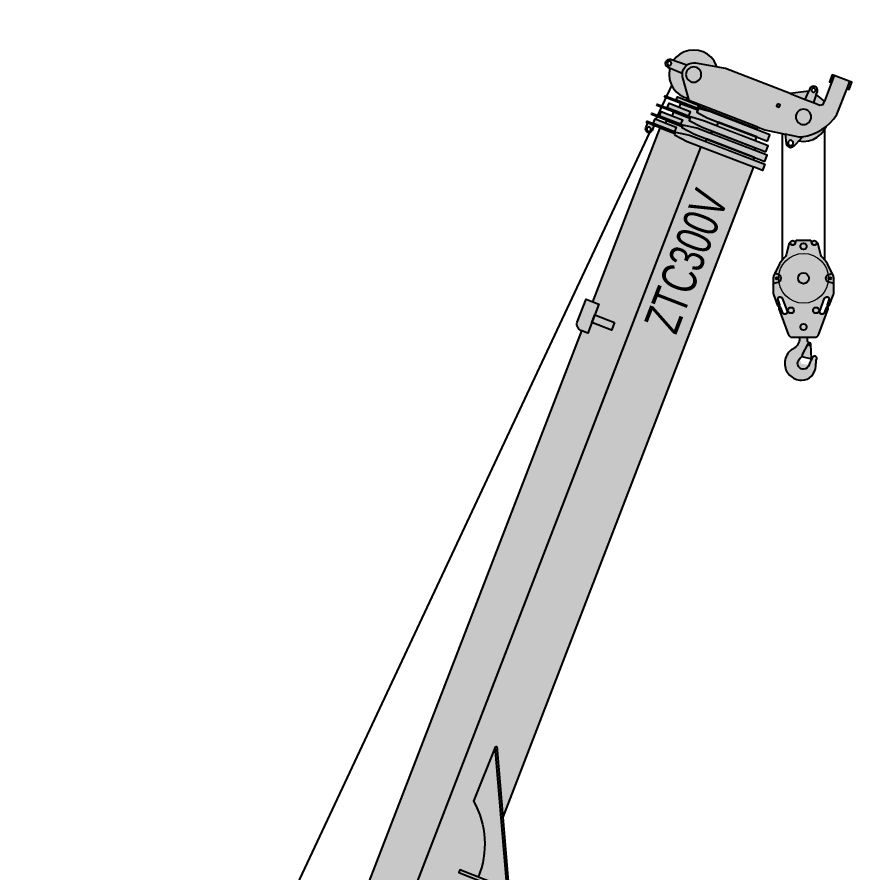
# Model space of a CAD drawing. Header units: millimetres. Extents: x -93745 to -82235, y 41373 to 65132.
# Drawn here: x -92802 to -86847, y 59024 to 65132 of the extents above; entities that cross this region are included whole.
import ezdxf
from ezdxf.enums import TextEntityAlignment as Align

# ---------------------------------------------------------------- set-up
doc = ezdxf.new("R2010")
doc.units = ezdxf.units.MM
doc.set_wipeout_variables(frame=1)
doc.layers.add('Техника. Кран ZTC300V', color=250, linetype='Continuous')
doc.layers.add('Техника. Кран ZTC300V Штрих', color=7, linetype='Continuous', true_color=0xb8d68f)
doc.styles.add('arial', font='arial.ttf')

# ---------------------------------------------------------------- blocks, each defined once
blk = doc.blocks.new('ZTC300V-20230218.114655')
at = {"color": 0, "linetype": 'ByBlock', "lineweight": -2, "transparency": 16777216}
for points in [[(-4540.3, 483.8), (-4567.6, 534.4), (-4609.8, 573.5), (-4662.3, 596.8), (-4719.6, 601.9), (-4775.5, 588.1), (-4823.9, 557.1), (-4859.6, 512), (-4878.8, 457.8), (-4879.5, 400.3), (-4861.5, 345.7), (-4826.8, 299.8), (-4779.1, 267.6), (-4723.6, 252.6), (-4666.2, 256.3), (-4613.2, 278.4), (-4570.1, 316.5), (-4541.6, 366.5), (-4530.9, 423), (-4530.9, 427)], [(-4540.3, -356.2), (-4567.6, -305.6), (-4609.8, -266.5), (-4662.3, -243.2), (-4719.6, -238.1), (-4775.5, -251.9), (-4823.9, -282.9), (-4859.6, -328), (-4878.8, -382.2), (-4879.5, -439.7), (-4861.5, -494.3), (-4826.8, -540.2), (-4779.1, -572.4), (-4723.6, -587.4), (-4666.2, -583.7), (-4613.2, -561.6), (-4570.1, -523.5), (-4541.6, -473.5), (-4530.9, -417), (-4530.9, -413)]]:
    blk.add_wipeout(points, dxfattribs=at)
at = {"layer": 'Техника. Кран ZTC300V Штрих', "true_color": 0xadadad, "transparency": 16777216}
h = blk.add_hatch(color=253, dxfattribs=at)
h.dxf.hatch_style = 1
edge = h.paths.add_edge_path()
edge.add_arc((-4706.2, 427), 175.3, 0, 360)
h = blk.add_hatch(color=253, dxfattribs=at)
h.dxf.hatch_style = 1
edge = h.paths.add_edge_path()
edge.add_arc((-4706.2, -413), 175.3, 0, 360)
at = {"color": 0, "linetype": 'ByBlock', "lineweight": -2, "transparency": 16777216}
for centre in [(-4706.2, 427), (-4706.2, -413)]:
    blk.add_circle(centre, 175.3, dxfattribs=at)
blk.add_wipeout([(-4508.4, 411.3), (-4508.4, 122.8), (4993.8, 122.8), (4993.8, 411.3)], dxfattribs=at)
blk.add_wipeout([(4993.8, -135), (4993.8, 122.8), (-4508.4, 122.8), (-4508.4, -135)], dxfattribs=at)
blk.add_wipeout([(-4520.8, 411.3), (-4508.4, 411.3), (-4508.4, -135), (-4520.8, -135), (-4520.8, -190), (-4543.7, -335.8), (-4485.7, -365.9), (-4485.7, -365.9), (-4472.9, -378), (-4468.5, -395.1), (-4473.9, -411.9), (-4487.5, -423.2), (-4487.5, -423.2), (-4558.8, -454.7), (-4569.6, -455.1), (-4569.6, -455.1), (-4613.9, -516.7), (-4669.9, -567.8), (-4735.4, -606.2), (-4807.4, -630.1), (-4807.4, -630.1), (-5006.2, -630.1), (-5006.2, -646.1), (-5061.2, -646.1), (-5061.2, -630.1), (-5061.2, -511.3), (-5061.2, -495.3), (-5006.2, -495.3), (-5006.2, -511.3), (-4865.2, -511.3), (-4888, -440.7), (-4911.1, -439.9), (-4911.1, -439.9), (-4930.9, -431.1), (-4939, -411), (-4930.9, -390.9), (-4911.1, -382.1), (-4911.1, -382.1), (-4890.8, -381.4), (-4827.2, -263.4), (-4827.2, 231.3), (-4786.8, 442.5), (-4786.8, 442.5), (-4782, 458.4), (-4774.1, 473.1), (-4763.4, 485.9), (-4750.4, 496.2), (-4750.4, 496.2), (-4746.2, 618.9), (-4746.2, 618.9), (-4737.6, 638.2), (-4718, 646.1), (-4698.4, 638.2), (-4689.8, 618.9), (-4689.8, 618.9), (-4686, 506.6), (-4686, 506.6), (-4678.3, 504.2), (-4670.9, 501.1), (-4663.8, 497.3), (-4657.1, 492.8), (-4520.8, 391.2), (-4520.8, 391.2)], dxfattribs=at)
at = {"layer": 'Техника. Кран ZTC300V Штрих', "transparency": 16777216}
h = blk.add_hatch(color=256, dxfattribs=at)
h.dxf.hatch_style = 1
edge = h.paths.add_edge_path(flags=16)
edge.add_arc((-4718, 617.9), 15, 0, 360)
edge = h.paths.add_edge_path(flags=16)
edge.add_arc((-4500.3, -394.1), 18.7, 0, 360)
edge = h.paths.add_edge_path(flags=16)
edge.add_arc((-4910.1, -411), 14.4, 0, 360)
edge = h.paths.add_edge_path()
edge.add_line((-4520.8, 391.2), (-4520.8, 411.3))
edge.add_line((-4520.8, 411.3), (-4508.4, 411.3))
edge.add_line((-4508.4, 411.3), (-4508.4, -135))
edge.add_line((-4508.4, -135), (-4520.8, -135))
edge.add_line((-4520.8, -135), (-4520.8, -190))
edge.add_line((-4520.8, -190), (-4543.7, -335.8))
edge.add_line((-4543.7, -335.8), (-4485.7, -365.9))
edge.add_arc((-4500.3, -394.1), 31.8, -66.20868, 62.59063, ccw=False)
edge.add_line((-4487.5, -423.2), (-4558.8, -454.7))
edge.add_line((-4558.8, -454.7), (-4569.6, -455.1))
edge.add_arc((-4885.5, -275.1), 363.6, 282.4181, 330.32537, ccw=False)
edge.add_line((-4807.4, -630.1), (-5006.2, -630.1))
edge.add_line((-5006.2, -630.1), (-5006.2, -646.1))
edge.add_line((-5006.2, -646.1), (-5061.2, -646.1))
edge.add_line((-5061.2, -646.1), (-5061.2, -630.1))
edge.add_line((-5061.2, -630.1), (-5061.2, -511.3))
edge.add_line((-5061.2, -511.3), (-5061.2, -495.3))
edge.add_line((-5061.2, -495.3), (-5006.2, -495.3))
edge.add_line((-5006.2, -495.3), (-5006.2, -511.3))
edge.add_line((-5006.2, -511.3), (-4865.2, -511.3))
edge.add_line((-4865.2, -511.3), (-4888, -440.7))
edge.add_line((-4888, -440.7), (-4911.1, -439.9))
edge.add_arc((-4910.1, -411), 28.9, 91.94253, 268.05747, ccw=False)
edge.add_line((-4911.1, -382.1), (-4890.8, -381.4))
edge.add_line((-4890.8, -381.4), (-4827.2, -263.4))
edge.add_line((-4827.2, -263.4), (-4827.2, 231.3))
edge.add_line((-4827.2, 231.3), (-4786.8, 442.5))
edge.add_arc((-4706.2, 427), 82.1, 122.57357, 169.1822, ccw=False)
edge.add_line((-4750.4, 496.2), (-4746.2, 618.9))
edge.add_arc((-4718, 617.9), 28.2, 1.96623, 178.03377, ccw=False)
edge.add_line((-4689.8, 618.9), (-4686, 506.6))
edge.add_arc((-4706.2, 427), 82.1, 53.28041, 75.72585, ccw=False)
edge.add_line((-4657.1, 492.8), (-4520.8, 391.2))
edge.add_line((-4520.8, 391.2), (-4520.8, 391.2))
at = {"layer": 'Техника. Кран ZTC300V Штрих', "true_color": 0xadadad, "transparency": 16777216}
h = blk.add_hatch(color=253, dxfattribs=at)
h.dxf.hatch_style = 1
h.paths.add_polyline_path([(4993.8, 411.3), (-4508.4, 411.3), (-4508.4, 122.8), (4993.8, 122.8)])
at = {"layer": 'Техника. Кран ZTC300V Штрих', "transparency": 16777216}
h = blk.add_hatch(color=256, dxfattribs=at)
h.dxf.hatch_style = 1
h.set_gradient(color1=(132, 132, 132), color2=(173, 173, 173), rotation=90, tint=1)
h.paths.add_polyline_path([(-4508.4, -135), (4993.8, -135), (4993.8, 122.8), (-4508.4, 122.8)])
at = {"color": 0, "linetype": 'ByBlock', "lineweight": -2, "transparency": 16777216}
blk.add_lwpolyline([(-4520.8, 391.2), (-4520.8, 411.3), (-4508.4, 411.3), (-4508.4, -135), (-4520.8, -135), (-4520.8, -190), (-4543.7, -335.8), (-4485.7, -365.9, -0.629729), (-4487.5, -423.2), (-4558.8, -454.7), (-4569.6, -455.1, -0.212134), (-4807.4, -630.1), (-5006.2, -630.1), (-5006.2, -646.1), (-5061.2, -646.1), (-5061.2, -630.1), (-5061.2, -511.3), (-5061.2, -495.3), (-5006.2, -495.3), (-5006.2, -511.3), (-4865.2, -511.3), (-4888, -440.7), (-4911.1, -439.9, -0.966658), (-4911.1, -382.1), (-4890.8, -381.4), (-4827.2, -263.4), (-4827.2, 231.3), (-4786.8, 442.5, -0.206219), (-4750.4, 496.2), (-4746.2, 618.9, -0.966258), (-4689.8, 618.9), (-4686, 506.6, -0.098251), (-4657.1, 492.8), (-4520.8, 391.2)], format="xyb", close=True, dxfattribs=at)
for points in [[(-4686, 506.6, 0.207307), (-4750.4, 496.2)], [(-4569.6, -455.1, 0.014901), (-4559.5, -435.9), (-4543.7, -335.8)]]:
    blk.add_lwpolyline(points, format="xyb", dxfattribs=at)
for points in [[(-4520.8, -135), (-4520.8, 391.2)], [(-4520.8, -135), (-4520.8, 391.2)], [(4993.8, 122.8), (-4508.4, 122.8)], [(-4827.2, -263.4), (-4827.2, -379.3), (-4890.8, -381.4)], [(-4890.9, -381.5), (-4890.8, -381.4)], [(-4827.2, -379.3), (-4827.2, -442.7)], [(-4888, -440.7), (-4827.2, -442.8)], [(-4827.2, -442.7), (-4827.2, -491.9), (-4839.4, -511.3), (-4865.2, -511.3)], [(-5061.2, -511.3), (-5006.2, -511.3)], [(-5006.2, -630.1), (-5061.2, -630.1)]]:
    blk.add_lwpolyline(points, dxfattribs=at)
for points in [[(4993.8, 411.3), (-4508.4, 411.3), (-4508.4, 122.8), (4993.8, 122.8)], [(-4508.4, -135), (4993.8, -135), (4993.8, 122.8), (-4508.4, 122.8)], [(-4727.4, -206.8), (-4708.6, -206.8), (-4708.6, -225.6), (-4727.4, -225.6)]]:
    blk.add_lwpolyline(points, close=True, dxfattribs=at)
for centre, radius in [((-4718, 617.9), 15), ((-4706.2, 427), 54.8), ((-4706.2, -413), 54.8), ((-4910.1, -411), 14.4), ((-4500.3, -394.1), 18.7)]:
    blk.add_circle(centre, radius, dxfattribs=at)
blk = doc.blocks.new('ZTC300V-20230218.11472')
at = {"color": 0, "linetype": 'ByBlock', "lineweight": -2, "transparency": 16777216}
blk.add_wipeout([(-4692.1, -398.8), (-4739.3, -398.8), (-4739.3, 61.3), (-4729.7, 145.4), (-4729.7, 151.7), (-4755, 151.7), (-4755, 312.7), (-4729.7, 312.7), (-4729.7, 398.8), (-4719.5, 398.8), (-4719.5, 145.4), (-4703.9, 145.4), (-4692.1, 61.3)], dxfattribs=at)
blk.add_wipeout([(-4719.5, 273.3), (-4719.5, 145.4), (-4703.9, 145.4), (-4692.1, 61.3), (-4692.1, -23), (4755, -23), (4755, 273.3)], dxfattribs=at)
for points in [[(-4719.5, 398.8), (-4729.7, 398.8), (-4729.7, 145.4), (-4719.5, 145.4)], [(-4729.7, 312.7), (-4755, 312.7), (-4755, 151.7), (-4729.7, 151.7)]]:
    blk.add_lwpolyline(points, close=True, dxfattribs=at)
blk.add_wipeout([(-4692.1, -317.3), (-4692.1, -23), (4755, -23), (4755, -317.3)], dxfattribs=at)
at = {"layer": 'Техника. Кран ZTC300V Штрих', "transparency": 16777216}
h = blk.add_hatch(color=256, dxfattribs=at)
h.dxf.hatch_style = 1
h.paths.add_polyline_path([(-4692.1, -398.8), (-4739.3, -398.8), (-4739.3, 61.3), (-4729.7, 145.4), (-4703.9, 145.4), (-4692.1, 61.3)])
h.paths.add_polyline_path([(-4729.7, 312.7), (-4755, 312.7), (-4755, 151.7), (-4729.7, 151.7)])
h.paths.add_polyline_path([(-4719.5, 398.8), (-4729.7, 398.8), (-4729.7, 145.4), (-4719.5, 145.4)])
at = {"layer": 'Техника. Кран ZTC300V Штрих', "true_color": 0xadadad, "transparency": 16777216}
h = blk.add_hatch(color=253, dxfattribs=at)
h.dxf.hatch_style = 1
h.paths.add_polyline_path([(4755, 273.3), (-4719.5, 273.3), (-4719.5, 145.4), (-4703.9, 145.4), (-4692.1, 61.3), (-4692.1, -23), (4755, -23)])
at = {"layer": 'Техника. Кран ZTC300V Штрих', "transparency": 16777216}
h = blk.add_hatch(color=256, dxfattribs=at)
h.dxf.hatch_style = 1
h.set_gradient(color1=(132, 132, 132), color2=(173, 173, 173), rotation=90, tint=1)
h.paths.add_polyline_path([(4755, -317.3), (-4692.1, -317.3), (-4692.1, -23), (4755, -23)])
at = {"color": 0, "linetype": 'ByBlock', "lineweight": -2, "transparency": 16777216}
for points in [[(4755, 273.3), (-4719.5, 273.3), (-4719.5, 145.4), (-4703.9, 145.4), (-4692.1, 61.3), (-4692.1, -23), (4755, -23)], [(-4692.1, -398.8), (-4739.3, -398.8), (-4739.3, 61.3), (-4729.7, 145.4), (-4703.9, 145.4), (-4692.1, 61.3)], [(4755, -317.3), (-4692.1, -317.3), (-4692.1, -23), (4755, -23)]]:
    blk.add_lwpolyline(points, close=True, dxfattribs=at)
blk = doc.blocks.new('ZTC300V-20230218.114813')
at = {"color": 0, "linetype": 'ByBlock', "lineweight": -2, "transparency": 16777216}
blk.add_wipeout([(-4648.3, -423), (-4695.5, -423), (-4695.5, 65.2), (-4687.7, 169.7), (-4687.7, 185.3), (-4722.8, 185.3), (-4722.8, 346.4), (-4687.7, 346.4), (-4687.7, 423), (-4677.5, 423), (-4677.5, 169.7), (-4660.1, 169.7), (-4648.3, 65.2)], dxfattribs=at)
blk.add_wipeout([(-4677.5, 292.6), (-4677.5, 169.7), (-4660.1, 169.7), (-4648.3, 65.2), (-4648.3, -11.5), (4722.8, -11.5), (4722.8, 292.6)], dxfattribs=at)
for points in [[(-4677.5, 423), (-4687.7, 423), (-4687.7, 169.7), (-4677.5, 169.7)], [(-4687.7, 346.4), (-4722.8, 346.4), (-4722.8, 185.3), (-4687.7, 185.3)]]:
    blk.add_lwpolyline(points, close=True, dxfattribs=at)
blk.add_wipeout([(-4648.3, -11.5), (-4648.3, -342.3), (4722.8, -342.3), (4722.8, -11.5)], dxfattribs=at)
at = {"layer": 'Техника. Кран ZTC300V Штрих', "transparency": 16777216}
h = blk.add_hatch(color=256, dxfattribs=at)
h.dxf.hatch_style = 1
h.paths.add_polyline_path([(-4687.7, 346.4), (-4722.8, 346.4), (-4722.8, 185.3), (-4687.7, 185.3)])
h.paths.add_polyline_path([(-4677.5, 423), (-4687.7, 423), (-4687.7, 169.7), (-4677.5, 169.7)])
h.paths.add_polyline_path([(-4648.3, -423), (-4695.5, -423), (-4695.5, 65.2), (-4687.7, 169.7), (-4660.1, 169.7), (-4648.3, 65.2)])
at = {"layer": 'Техника. Кран ZTC300V Штрих', "true_color": 0xadadad, "transparency": 16777216}
h = blk.add_hatch(color=253, dxfattribs=at)
h.dxf.hatch_style = 1
h.paths.add_polyline_path([(4722.8, 292.6), (-4677.5, 292.6), (-4677.5, 169.7), (-4660.1, 169.7), (-4648.3, 65.2), (-4648.3, -11.5), (4722.8, -11.5)])
at = {"layer": 'Техника. Кран ZTC300V Штрих', "transparency": 16777216}
h = blk.add_hatch(color=256, dxfattribs=at)
h.dxf.hatch_style = 1
h.set_gradient(color1=(132, 132, 132), color2=(173, 173, 173), rotation=90, tint=1)
h.paths.add_polyline_path([(4722.8, -11.5), (-4648.3, -11.5), (-4648.3, -342.3), (4722.8, -342.3)])
at = {"color": 0, "linetype": 'ByBlock', "lineweight": -2, "transparency": 16777216}
for points in [[(4722.8, 292.6), (-4677.5, 292.6), (-4677.5, 169.7), (-4660.1, 169.7), (-4648.3, 65.2), (-4648.3, -11.5), (4722.8, -11.5)], [(-4648.3, -423), (-4695.5, -423), (-4695.5, 65.2), (-4687.7, 169.7), (-4660.1, 169.7), (-4648.3, 65.2)], [(4722.8, -11.5), (-4648.3, -11.5), (-4648.3, -342.3), (4722.8, -342.3)]]:
    blk.add_lwpolyline(points, close=True, dxfattribs=at)
blk = doc.blocks.new('ZTC300V-20230218.114904')
at = {"color": 0, "linetype": 'ByBlock', "lineweight": -2, "transparency": 16777216}
blk.add_wipeout([(-4619.3, -437.3), (-4666.5, -437.3), (-4666.5, 99.5), (-4650.2, 202.1), (-4650.2, 218.4), (-4685.4, 218.4), (-4685.4, 379.4), (-4650.2, 379.4), (-4650.2, 437.3), (-4640, 437.3), (-4640, 202.1), (-4631.1, 202.1), (-4619.3, 99.5)], dxfattribs=at)
blk.add_wipeout([(-4640, 320.7), (-4640, 202.1), (-4631.1, 202.1), (-4619.3, 99.5), (-4619.3, 8.7), (4685.4, 8.7), (4685.4, 320.7)], dxfattribs=at)
for points in [[(-4640, 437.3), (-4650.2, 437.3), (-4650.2, 202.1), (-4640, 202.1)], [(-4650.2, 379.4), (-4685.4, 379.4), (-4685.4, 218.4), (-4650.2, 218.4)]]:
    blk.add_lwpolyline(points, close=True, dxfattribs=at)
blk.add_wipeout([(-4619.3, -358.6), (-4619.3, 8.7), (4685.4, 8.7), (4685.4, -358.6)], dxfattribs=at)
at = {"layer": 'Техника. Кран ZTC300V Штрих', "transparency": 16777216}
h = blk.add_hatch(color=256, dxfattribs=at)
h.dxf.hatch_style = 1
h.paths.add_polyline_path([(-4650.2, 379.4), (-4685.4, 379.4), (-4685.4, 218.4), (-4650.2, 218.4)])
h.paths.add_polyline_path([(-4619.3, -437.3), (-4666.5, -437.3), (-4666.5, 99.5), (-4650.2, 202.1), (-4631.1, 202.1), (-4619.3, 99.5)])
h.paths.add_polyline_path([(-4640, 437.3), (-4650.2, 437.3), (-4650.2, 202.1), (-4640, 202.1)])
at = {"layer": 'Техника. Кран ZTC300V Штрих', "true_color": 0xadadad, "transparency": 16777216}
h = blk.add_hatch(color=253, dxfattribs=at)
h.dxf.hatch_style = 1
h.paths.add_polyline_path([(4685.4, 320.7), (-4640, 320.7), (-4640, 202.1), (-4631.1, 202.1), (-4619.3, 99.5), (-4619.3, 8.7), (4685.4, 8.7)])
at = {"layer": 'Техника. Кран ZTC300V Штрих', "transparency": 16777216}
h = blk.add_hatch(color=256, dxfattribs=at)
h.dxf.hatch_style = 1
h.set_gradient(color1=(132, 132, 132), color2=(173, 173, 173), rotation=90, tint=1)
h.paths.add_polyline_path([(4685.4, -358.6), (-4619.3, -358.6), (-4619.3, 8.7), (4685.4, 8.7)])
at = {"color": 0, "linetype": 'ByBlock', "lineweight": -2, "transparency": 16777216}
for points in [[(4685.4, 320.7), (-4640, 320.7), (-4640, 202.1), (-4631.1, 202.1), (-4619.3, 99.5), (-4619.3, 8.7), (4685.4, 8.7)], [(-4619.3, -437.3), (-4666.5, -437.3), (-4666.5, 99.5), (-4650.2, 202.1), (-4631.1, 202.1), (-4619.3, 99.5)], [(4685.4, -358.6), (-4619.3, -358.6), (-4619.3, 8.7), (4685.4, 8.7)]]:
    blk.add_lwpolyline(points, close=True, dxfattribs=at)
blk = doc.blocks.new('ZTC300V-20230218.120018')
at = {"color": 0, "linetype": 'ByBlock', "lineweight": -2, "transparency": 16777216}
blk.add_wipeout([(-5222.6, 443.4), (-5222.6, 489.6), (-5183.9, 489.6), (-5183.9, 489.6), (-5166.9, 496.7), (-5159.8, 513.7), (-5166.9, 530.7), (-5183.9, 537.8), (-5222.6, 537.8), (-5222.6, 545.9), (-5232.8, 545.9), (-5232.8, 498.6), (-5268, 498.6), (-5268, 337.5), (-5232.8, 337.5), (-5232.8, 330.1), (-5248.4, 227.2), (-5248.4, -347.4), (-5201.3, -347.4), (-5201.3, -280.2), (-228.9, -280.2), (236.7, -506.9), (255.6, -506.7), (341.5, -540.9), (341.5, -540.9), (382.4, -545.2), (421, -530.8), (449.2, -500.9), (461.2, -461.6), (454.5, -421), (430.4, -387.6), (430.4, -387.5), (430.4, -387.5), (427.6, -369.4), (432.7, -351.7), (444.7, -337.8), (461.4, -330.1), (484.6, -319.9), (484.6, -280.2), (5131.1, -280.2), (5233.3, -115.6), (5233.3, -115.6), (5259.1, -57.2), (5268, 6), (5259.1, 69.3), (5233.3, 127.7), (5233.3, 127.7), (5037.3, 443.4), (-3669.8, 443.4), (-3669.8, 449.5), (-3669.8, 449.5), (-3673.2, 466.7), (-3682.9, 481.2), (-3697.4, 490.9), (-3714.5, 494.3), (-3890.4, 494.3), (-3890.4, 443.4), (-3890.4, 443.4)], dxfattribs=at)
at = {"layer": 'Техника. Кран ZTC300V Штрих', "transparency": 16777216}
h = blk.add_hatch(color=256, dxfattribs=at)
h.dxf.hatch_style = 1
edge = h.paths.add_edge_path(flags=16)
edge.add_arc((-5183.9, 513.7), 14.7, 0, 360)
edge = h.paths.add_edge_path(flags=16)
edge.add_arc((5037.3, 6), 79.8, 0, 360)
edge = h.paths.add_edge_path(flags=16)
edge.add_arc((367.3, -450.2), 42.5, 0, 360)
edge = h.paths.add_edge_path()
edge.add_line((-3890.4, 443.4), (-5222.6, 443.4))
edge.add_line((-5222.6, 443.4), (-5222.6, 489.6))
edge.add_line((-5222.6, 489.6), (-5183.9, 489.6))
edge.add_arc((-5183.9, 513.7), 24.1, 270, 450)
edge.add_line((-5183.9, 537.8), (-5222.6, 537.8))
edge.add_line((-5222.6, 537.8), (-5222.6, 545.9))
edge.add_line((-5222.6, 545.9), (-5232.8, 545.9))
edge.add_line((-5232.8, 545.9), (-5232.8, 498.6))
edge.add_line((-5232.8, 498.6), (-5268, 498.6))
edge.add_line((-5268, 498.6), (-5268, 337.5))
edge.add_line((-5268, 337.5), (-5232.8, 337.5))
edge.add_line((-5232.8, 337.5), (-5232.8, 330.1))
edge.add_line((-5232.8, 330.1), (-5248.4, 227.2))
edge.add_line((-5248.4, 227.2), (-5248.4, -347.4))
edge.add_line((-5248.4, -347.4), (-5201.3, -347.4))
edge.add_line((-5201.3, -347.4), (-5201.3, -280.2))
edge.add_line((-5201.3, -280.2), (-228.9, -280.2))
edge.add_line((-228.9, -280.2), (236.7, -506.9))
edge.add_line((236.7, -506.9), (255.6, -506.7))
edge.add_line((255.6, -506.7), (341.5, -540.9))
edge.add_arc((371.1, -455.6), 90.3, 250.85956, 408.94926)
edge.add_arc((470.6, -372.2), 43.1, 102.4103, 200.88183, ccw=False)
edge.add_line((461.4, -330.1), (484.6, -319.9))
edge.add_line((484.6, -319.9), (484.6, -280.2))
edge.add_line((484.6, -280.2), (5131.1, -280.2))
edge.add_line((5131.1, -280.2), (5233.3, -115.6))
edge.add_arc((5037.3, 6), 230.7, 328.17118, 391.82882)
edge.add_line((5233.3, 127.7), (5037.3, 443.4))
edge.add_line((5037.3, 443.4), (-3669.8, 443.4))
edge.add_line((-3669.8, 443.4), (-3669.8, 449.5))
edge.add_arc((-3714.5, 449.5), 44.7, 0, 90)
edge.add_line((-3714.5, 494.3), (-3890.4, 494.3))
edge.add_line((-3890.4, 494.3), (-3890.4, 443.4))
edge.add_line((-3890.4, 443.4), (-3890.4, 443.4))
at = {"color": 0, "linetype": 'ByBlock', "lineweight": -2, "transparency": 16777216}
blk.add_lwpolyline([(-3890.4, 443.4), (-5222.6, 443.4), (-5222.6, 489.6), (-5183.9, 489.6, 1), (-5183.9, 537.8), (-5222.6, 537.8), (-5222.6, 545.9), (-5232.8, 545.9), (-5232.8, 498.6), (-5268, 498.6), (-5268, 337.5), (-5232.8, 337.5), (-5232.8, 330.1), (-5248.4, 227.2), (-5248.4, -347.4), (-5201.3, -347.4), (-5201.3, -280.2), (-228.9, -280.2), (236.7, -506.9), (255.6, -506.7), (341.5, -540.9, 0.824994), (430.4, -387.5, -0.458213), (461.4, -330.1), (484.6, -319.9), (484.6, -280.2), (5131.1, -280.2), (5233.3, -115.6, 0.285129), (5233.3, 127.7), (5037.3, 443.4), (-3669.8, 443.4), (-3669.8, 449.5, 0.414214), (-3714.5, 494.3), (-3890.4, 494.3), (-3890.4, 443.4)], format="xyb", close=True, dxfattribs=at)
for points in [[(-5232.8, 498.6), (-5232.8, 337.5)], [(-5232.8, 337.5), (-5232.8, 498.6)], [(-5222.6, 489.6), (-5222.6, 537.8)], [(-5222.6, 330.1), (-5222.6, 443.4)], [(-5222.6, 443.4), (-5222.6, 330.1)], [(-3890.4, 443.4), (-3890.4, 396.9), (-3669.8, 396.9), (-3669.8, 443.4)], [(-5232.8, 330.1), (-5222.6, 330.1)], [(-5232.8, 330.1), (-5222.6, 330.1)], [(-5222.6, 330.1), (-5213, 330.1)], [(-5222.6, 330.1), (-5213, 330.1)], [(-5213, 330.1), (-5201.3, 227.2)], [(-5213, 330.1), (-5201.3, 227.2)], [(-5201.3, 227.2), (-5201.3, -280.2)], [(-5201.3, 227.2), (-5201.3, -280.2)], [(-5201.3, 123.6), (5235.7, 123.6)], [(-682.5, -59.3), (-228.9, -280.2)], [(236.6, -492.7), (-673.4, -49.6)], [(253.5, -280.2), (484.6, -280.2)]]:
    blk.add_lwpolyline(points, dxfattribs=at)
for points in [[(-3809.5, 246.8), (-3750.8, 246.8), (-3750.8, 396.9), (-3809.5, 396.9)], [(236.7, -506.9), (233.3, -131.3), (252.1, -131.1), (255.6, -506.7)]]:
    blk.add_lwpolyline(points, close=True, dxfattribs=at)
blk.add_lwpolyline([(-682.5, -59.3), (-673.4, -49.6), (-259.3, -44.8, 0.230454), (234.6, -271.3)], format="xyb", dxfattribs=at)
for centre, radius in [((-5183.9, 513.7), 14.7), ((5037.3, 6), 79.8), ((367.3, -450.2), 42.5)]:
    blk.add_circle(centre, radius, dxfattribs=at)
blk = doc.blocks.new('ZTC300V-20230212.19490900')
at = {"color": 0, "linetype": 'ByBlock', "lineweight": -2, "transparency": 16777216}
blk.add_wipeout([(-34.1, 268.9), (-34.1, 268.9), (-37.7, 242.3), (-48.3, 217.5), (-65.1, 196.5), (-86.9, 180.8), (-86.9, 180.8), (-86.9, 180.8), (-95.2, 175.9), (-103.2, 170.5), (-110.9, 164.6), (-118.1, 158.3), (-118.1, 158.3), (-118.1, 158.3), (-137.7, 135.6), (-152.3, 109.5), (-161.4, 81), (-164.4, 51.2), (-164.4, 51.2), (-164.4, 51.2), (-155.1, -0.3), (-128.3, -45.3), (-87.4, -78.1), (-37.7, -94.4), (-17.4, -95.8), (-17.4, -95.8), (30, -86.5), (70.4, -60.1), (98, -20.5), (108.5, 26.6), (108.5, 26.6), (108.5, 26.6), (108.5, 43), (109.6, 59.3), (111.9, 75.5), (115.4, 91.5), (115.4, 91.5), (115.4, 91.5), (114.3, 103.6), (105.8, 112.2), (93.7, 113.5), (83.6, 106.8), (83.6, 106.8), (83.6, 106.8), (73, 91.3), (63.9, 75), (56.3, 57.9), (50.1, 40.2), (50.1, 40.2), (49.3, 37.3), (49.3, 37.3), (42.3, 22.3), (30.9, 10.4), (16.3, 2.7), (0, 0), (0, 0), (0, 0), (-19.6, 3.9), (-36.2, 15), (-47.3, 31.6), (-51.2, 51.2), (-51.2, 51.2), (-51.2, 51.2), (-50.1, 61.7), (-46.9, 71.8), (-41.7, 81), (-34.7, 88.9), (-34.7, 88.9), (-34.7, 88.9), (-29.8, 93.5), (-25, 98.3), (-20.4, 103.3), (-16, 108.4), (-16, 108.4), (-16, 108.4), (-3.9, 127.8), (7.3, 147.8), (17.7, 168.2), (27.1, 189), (27.1, 189), (27.1, 189), (29.3, 192.7), (32.6, 195.5), (36.6, 196.9), (40.9, 196.8), (40.9, 196.8), (40.9, 196.8), (53.8, 197.7), (62.3, 207.3), (61.6, 220.1), (52.1, 228.8), (43.1, 234), (43.1, 234), (39.4, 236.9), (36.5, 240.6), (34.7, 245), (34.1, 249.7), (34.1, 268.9), (34.1, 279.1), (-34.1, 279.1)], dxfattribs=at)
at = {"layer": 'Техника. Кран ZTC300V Штрих', "true_color": 0xadadad, "transparency": 16777216}
h = blk.add_hatch(color=253, dxfattribs=at)
h.dxf.hatch_style = 1
edge = h.paths.add_edge_path()
edge.add_line((-34.1, 279.1), (-34.1, 268.9))
edge.add_arc((-134.1, 268.9), 100, -61.80358, 0, ccw=False)
edge.add_arc((-17.4, 51.2), 147, 118.19642, 133.2601)
edge.add_arc((-17.4, 51.2), 147, 133.2601, 180)
edge.add_arc((-17.4, 51.2), 147, 180, 270)
edge.add_arc((-17.4, 30.2), 126, 270, 358.38447)
edge.add_arc((331.7, 35.8), 223.3, 165.56004, 182.34271, ccw=False)
edge.add_arc((98, 96), 18, 345.38099, 503.24263)
edge.add_arc((254.2, -20.7), 213, 143.24313, 163.39153)
edge.add_line((50.1, 40.2), (49.3, 37.3))
edge.add_arc((0, 51.2), 51.2, 270, 344.21004, ccw=False)
edge.add_arc((0, 51.2), 51.2, 180, 270, ccw=False)
edge.add_arc((0, 51.2), 51.2, 132.61761, 180, ccw=False)
edge.add_arc((-171.2, 237.8), 202, 312.51877, 320.18595)
edge.add_arc((-452.9, 394.4), 522.2, 326.79332, 336.83486)
edge.add_arc((38.6, 184.9), 12.1, 78.74235, 160.3895, ccw=False)
edge.add_arc((46.3, 212.9), 17, 251.58074, 429.77421)
edge.add_line((52.1, 228.8), (43.1, 234))
edge.add_arc((52.1, 249.6), 18, 179.96129, 239.96151, ccw=False)
edge.add_line((34.1, 249.7), (34.1, 268.9))
edge.add_line((34.1, 268.9), (34.1, 279.1))
edge.add_line((34.1, 279.1), (-34.1, 279.1))
at = {"color": 0, "linetype": 'ByBlock', "lineweight": -2, "transparency": 16777216}
blk.add_lwpolyline([(-34.1, 279.1), (-34.1, 268.9, -0.276402), (-86.9, 180.8, 0.065822), (-118.1, 158.3, 0.206817), (-164.4, 51.2, 0.414214), (-17.4, -95.8, 0.405979), (108.5, 26.6, -0.073359), (115.4, 91.5, 0.823323), (83.6, 106.8, 0.088141), (50.1, 40.2), (49.3, 37.3, -0.335615), (0, 0, -0.414214), (-51.2, 51.2, -0.209742), (-34.7, 88.9, 0.033467), (-16, 108.4, 0.043843), (27.1, 189, -0.372131), (40.9, 196.8, 0.984358), (52.1, 228.8), (43.1, 234, -0.26795), (34.1, 249.7), (34.1, 268.9), (34.1, 279.1)], format="xyb", close=True, dxfattribs=at)
for points in [[(-67.9, 1120.4), (-73.7, 1098.6), (-73.7, 1098.6), (-81.5, 1087.2), (-94.7, 1083.1), (-107.6, 1088.1), (-114.6, 1100), (-114.6, 1100), (-114.6, 1100), (-116.3, 1102.9), (-119.3, 1104.1), (-122.5, 1103.1), (-124.3, 1100.4), (-124.3, 1100.4), (-151.3, 999.6), (-151.3, 999.6), (-154, 991.9), (-157.7, 984.5), (-162.4, 977.7), (-167.9, 971.7), (-167.9, 971.7), (-167.9, 971.7), (-183.1, 955.9), (-196.8, 938.9), (-208.9, 920.7), (-219.4, 901.5), (-219.4, 901.5), (-258.9, 820.4), (-258.9, 820.4), (-261.6, 814.1), (-263.5, 807.6), (-264.6, 800.9), (-265, 794.1), (-265, 674.3), (-265, 674.3), (-264.8, 669.1), (-264.1, 663.9), (-263, 658.8), (-261.4, 653.8), (-225.9, 556.3), (-225.9, 556.3), (-220.7, 550.6), (-213.1, 550.3), (-207.4, 555.5), (-207.1, 563.1), (-222.5, 605.4), (-222.5, 605.4), (-221.8, 620.7), (-210.5, 631), (-195.2, 630.4), (-184.9, 619.1), (-143.9, 506.3), (-143.9, 506.3), (-144.5, 491), (-155.8, 480.7), (-171.1, 481.4), (-181.5, 492.6), (-196.8, 534.9), (-196.8, 534.9), (-202, 540.6), (-209.7, 540.9), (-215.3, 535.7), (-215.6, 528.1), (-134.6, 305.4), (-134.6, 305.4), (-128.7, 294.7), (-119.9, 286.3), (-109, 280.9), (-97, 279.1), (-97, 279.1), (97, 279.1), (97, 279.1), (109, 280.9), (119.9, 286.3), (128.7, 294.7), (134.6, 305.4), (215.6, 528.1), (215.6, 528.1), (215.3, 535.7), (209.7, 540.9), (202, 540.6), (196.8, 534.9), (181.5, 492.6), (181.5, 492.6), (171.1, 481.4), (155.8, 480.7), (144.5, 491), (143.9, 506.3), (184.9, 619.1), (184.9, 619.1), (195.2, 630.4), (210.5, 631), (221.8, 620.7), (222.5, 605.4), (207.1, 563.1), (207.1, 563.1), (207.4, 555.5), (213.1, 550.3), (220.7, 550.6), (225.9, 556.3), (261.4, 653.8), (261.4, 653.8), (263, 658.8), (264.1, 663.9), (264.8, 669.1), (265, 674.3), (265, 794.1), (265, 794.1), (264.6, 800.9), (263.5, 807.6), (261.6, 814.1), (258.9, 820.4), (219.4, 901.5), (219.4, 901.5), (208.9, 920.7), (196.8, 938.9), (183.1, 955.9), (167.9, 971.7), (167.9, 971.7), (162.4, 977.7), (157.7, 984.5), (154, 991.9), (151.3, 999.6), (124.3, 1100.4), (124.3, 1100.4), (122.5, 1103.1), (119.3, 1104.1), (116.3, 1102.9), (114.6, 1100), (114.6, 1100), (114.6, 1100), (107.6, 1088.1), (94.7, 1083.1), (81.5, 1087.2), (73.7, 1098.6), (73.7, 1098.6), (67.9, 1120.4), (63.1, 1124.1), (-63.1, 1124.1)], [(65.2, 217.6), (60.8, 225.8), (52.3, 229.7), (43.2, 227.6), (37.2, 220.4), (37.2, 220.4), (-10.8, 128.4), (-10.8, 128.4), (-12.4, 122.4), (-11.3, 116.3), (-7.6, 111.3), (-2.1, 108.4), (-2.1, 108.4), (70.9, 89.2)]]:
    blk.add_wipeout(points, dxfattribs=at)
at = {"layer": 'Техника. Кран ZTC300V Штрих', "transparency": 16777216}
h = blk.add_hatch(color=256, dxfattribs=at)
h.dxf.hatch_style = 1
edge = h.paths.add_edge_path()
edge.add_line((-63.1, 1124.1), (-67.9, 1120.4))
edge.add_line((-67.9, 1120.4), (-73.7, 1098.6))
edge.add_arc((-94, 1104.1), 21, 191.08749, 345, ccw=False)
edge.add_arc((-119.5, 1099.1), 5, 11.08749, 165.00749)
edge.add_line((-124.3, 1100.4), (-151.3, 999.6))
edge.add_arc((-209.3, 1015.2), 60, 313.54183, 345.00749, ccw=False)
edge.add_arc((0.8, 794.1), 245, 133.54183, 154)
edge.add_line((-219.4, 901.5), (-258.9, 820.4))
edge.add_arc((-205, 794.1), 60, 154, 180)
edge.add_line((-265, 794.1), (-265, 674.3))
edge.add_arc((-205, 674.3), 60, 180, 200)
edge.add_line((-261.4, 653.8), (-225.9, 556.3))
edge.add_arc((-216.5, 559.7), 10, 200, 380)
edge.add_line((-207.1, 563.1), (-222.5, 605.4))
edge.add_arc((-203.7, 612.3), 20, 20, 200, ccw=False)
edge.add_line((-184.9, 619.1), (-143.9, 506.3))
edge.add_arc((-162.7, 499.5), 20, -160, 20, ccw=False)
edge.add_line((-181.5, 492.6), (-196.8, 534.9))
edge.add_arc((-206.2, 531.5), 10, 20, 200)
edge.add_line((-215.6, 528.1), (-134.6, 305.4))
edge.add_arc((-97, 319.1), 40, 200, 270)
edge.add_line((-97, 279.1), (97, 279.1))
edge.add_arc((97, 319.1), 40, 270, 340)
edge.add_line((134.6, 305.4), (215.6, 528.1))
edge.add_arc((206.2, 531.5), 10, 340, 520)
edge.add_line((196.8, 534.9), (181.5, 492.6))
edge.add_arc((162.7, 499.5), 20, 160, 340, ccw=False)
edge.add_line((143.9, 506.3), (184.9, 619.1))
edge.add_arc((203.7, 612.3), 20, -20, 160, ccw=False)
edge.add_line((222.5, 605.4), (207.1, 563.1))
edge.add_arc((216.5, 559.7), 10, 160, 340)
edge.add_line((225.9, 556.3), (261.4, 653.8))
edge.add_arc((205, 674.3), 60, 340, 360)
edge.add_line((265, 674.3), (265, 794.1))
edge.add_arc((205, 794.1), 60, 360, 386)
edge.add_line((258.9, 820.4), (219.4, 901.5))
edge.add_arc((-0.8, 794.1), 245, 26, 46.45817)
edge.add_arc((209.3, 1015.2), 60, 194.99251, 226.45817, ccw=False)
edge.add_line((151.3, 999.6), (124.3, 1100.4))
edge.add_arc((119.5, 1099.1), 5, 14.99251, 168.91251)
edge.add_arc((94, 1104.1), 21, 195, 348.91251, ccw=False)
edge.add_line((73.7, 1098.6), (67.9, 1120.4))
edge.add_line((67.9, 1120.4), (63.1, 1124.1))
edge.add_line((63.1, 1124.1), (-63.1, 1124.1))
h = blk.add_hatch(color=256, dxfattribs=at)
h.dxf.hatch_style = 1
edge = h.paths.add_edge_path()
edge.add_arc((94, 1104.1), 20, 0, 360)
edge = h.paths.add_edge_path()
edge.add_arc((-94, 1104.1), 20, 0, 360)
at = {"layer": 'Техника. Кран ZTC300V Штрих', "true_color": 0xadadad, "transparency": 16777216}
h = blk.add_hatch(color=253, dxfattribs=at)
h.dxf.hatch_style = 1
edge = h.paths.add_edge_path()
edge.add_arc((50.8, 215.1), 14.6, 9.70145, 158.72804)
edge.add_line((37.2, 220.4), (-10.8, 128.4))
edge.add_arc((1.5, 121.9), 14, 152.09839, 254.83018)
edge.add_line((-2.1, 108.4), (70.9, 89.2))
edge.add_line((70.9, 89.2), (65.2, 217.6))
at = {"color": 0, "linetype": 'ByBlock', "lineweight": -2, "transparency": 16777216}
for points in [[(-63.1, 1124.1), (-67.9, 1120.4), (-73.7, 1098.6, -0.794813), (-114.6, 1100, 0.794866), (-124.3, 1100.4), (-151.3, 999.6, -0.138164), (-167.9, 971.7, 0.089503), (-219.4, 901.5), (-258.9, 820.4, 0.113936), (-265, 794.1), (-265, 674.3, 0.087489), (-261.4, 653.8), (-225.9, 556.3, 1), (-207.1, 563.1), (-222.5, 605.4, -1), (-184.9, 619.1), (-143.9, 506.3, -1), (-181.5, 492.6), (-196.8, 534.9, 1), (-215.6, 528.1), (-134.6, 305.4, 0.315299), (-97, 279.1), (97, 279.1, 0.315299), (134.6, 305.4), (215.6, 528.1, 1), (196.8, 534.9), (181.5, 492.6, -1), (143.9, 506.3), (184.9, 619.1, -1), (222.5, 605.4), (207.1, 563.1, 1), (225.9, 556.3), (261.4, 653.8, 0.087489), (265, 674.3), (265, 794.1, 0.113936), (258.9, 820.4), (219.4, 901.5, 0.089503), (167.9, 971.7, -0.138164), (151.3, 999.6), (124.3, 1100.4, 0.794866), (114.6, 1100, -0.794813), (73.7, 1098.6), (67.9, 1120.4), (63.1, 1124.1)], [(65.2, 217.6, 0.760601), (37.2, 220.4), (-10.8, 128.4, 0.480901), (-2.1, 108.4), (70.9, 89.2)]]:
    blk.add_lwpolyline(points, format="xyb", close=True, dxfattribs=at)
for points in [[(-265, 740.8, -0.339454), (-257.6, 750.4), (-220.9, 760.3, 0.767327), (-220.9, 827.9), (-239.6, 832.9, -0.471631), (-246, 846.9)], [(265, 740.8, 0.339454), (257.6, 750.4), (220.9, 760.3, -0.767327), (220.9, 827.9), (239.6, 832.9, 0.471631), (246, 846.9)]]:
    blk.add_lwpolyline(points, format="xyb", dxfattribs=at)
for centre, radius in [((-94, 1104.1), 20), ((94, 1104.1), 20), ((0, 1074.1), 27.5), ((0, 794.1), 47.5), ((-230, 794.1), 11), ((230, 794.1), 11), ((-110, 514.1), 26), ((110, 514.1), 26), ((0, 369.1), 27.5), ((50.5, 212.9), 6.17)]:
    blk.add_circle(centre, radius, dxfattribs=at)
at = {"color": 0, "linetype": 'ByBlock', "lineweight": 5, "transparency": 16777216}
blk.add_circle((0, 794.1), 217.5, dxfattribs=at)
blk = doc.blocks.new('*U38')
at = {"color": 0, "linetype": 'ByBlock', "lineweight": -2, "transparency": 16777216}
blk.add_lwpolyline([(2375.8, 12809.2), (-2402.4, 2613.6)], dxfattribs=at)
blk.add_lwpolyline([(3058, 12351.7), (3358, 12351.7), (3358, 11199.9), (3058, 11199.9)], close=True, dxfattribs=at)
at = {"color": 0, "linetype": 'ByBlock', "lineweight": -2, "transparency": 16777216, "xscale": -1, "rotation": 68.90658703631676}
blk.add_blockref('ZTC300V-20230218.114655', (1129, 8109.5), dxfattribs=at)
blk.add_blockref('ZTC300V-20230218.11472', (890.3, 7945.6), dxfattribs=at)
blk.add_blockref('ZTC300V-20230218.114813', (872.6, 7917.9), dxfattribs=at)
blk.add_blockref('ZTC300V-20230218.114904', (861.3, 7882.1), dxfattribs=at)
blk.add_blockref('ZTC300V-20230218.120018', (718.5, 7242.6), dxfattribs=at)
at = {"color": 0, "linetype": 'ByBlock', "lineweight": -2, "transparency": 16777216, "xscale": 0.8163159450107804, "yscale": 0.8163159450107804, "zscale": 0.8163159450107804}
blk.add_blockref('ZTC300V-20230212.19490900', (3208, 10551.7), dxfattribs=at)
at = {"layer": 'Defpoints', "color": 250, "linetype": 'ByBlock', "lineweight": -2, "transparency": 16777216, "style": 'arial', "width": 0.7}
blk.add_attdef('МАРКА', text='', height=250, rotation=68.90659, dxfattribs=at).set_placement((2370.2, 11323.1), align=Align.MIDDLE_CENTER)

msp = doc.modelspace()

# ---------------------------------------------------------------- block references
at = {"layer": 'Техника. Кран ZTC300V', "transparency": 16777216}
msp.add_blockref('*U38', (-90399.8, 52067.6), dxfattribs=at).add_auto_attribs({'МАРКА': 'ZTC300V'})

doc.saveas('drawing.dxf')
